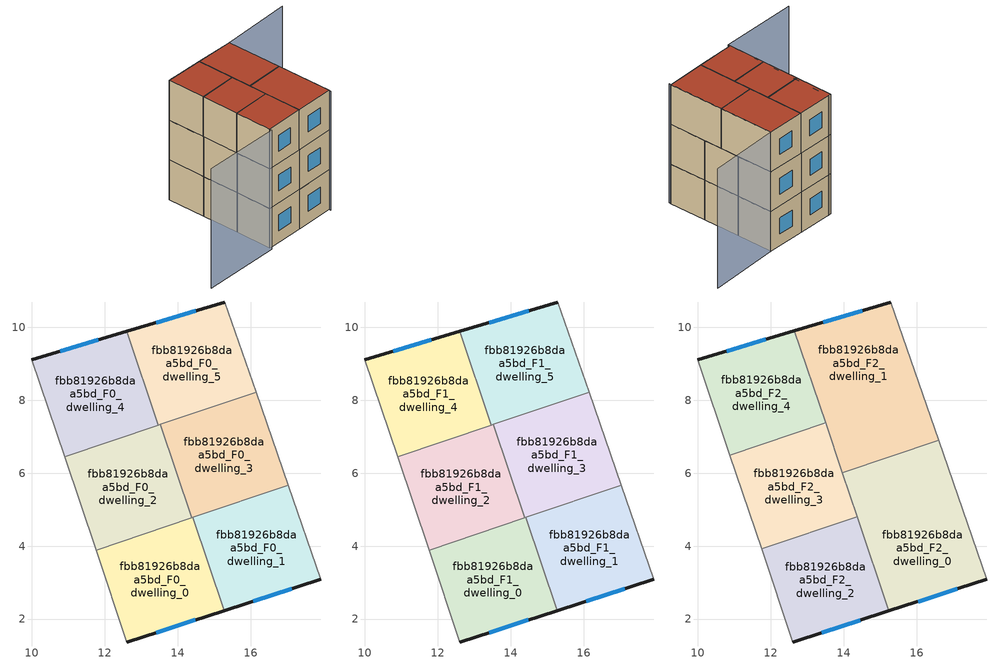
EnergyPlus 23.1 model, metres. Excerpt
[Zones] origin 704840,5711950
fbb81926b8daa5bd_F0_dwelling_0
 floor ground (EU_floor_Construction): 14.42,4.79 15.28,2.23 12.61,1.37 11.76,3.89 z0
 wall outside (EU_wall_Construction): 12.61,1.37 15.28,2.23 z0:3
 wall to fbb81926b8daa5bd_F0_dwelling_1 (EU_wall_Construction): 15.28,2.23 14.42,4.79 z0:3
 wall adiabatic (EU_wall_Construction): 11.76,3.89 12.61,1.37 z0:3
 wall to fbb81926b8daa5bd_F0_dwelling_2 (EU_wall_Construction): 14.39,4.78 11.76,3.89 z0:3
 wall to fbb81926b8daa5bd_F0_dwelling_3 (EU_wall_Construction): 14.42,4.79 14.39,4.78 z0:3
 window (EU_Window_Construction): 13.41,1.63 14.48,1.97 z0.9:2.1
fbb81926b8daa5bd_F0_dwelling_1
 floor ground (EU_floor_Construction): 17.03,5.67 17.93,3.09 15.28,2.23 14.42,4.79 z0
 wall outside (EU_wall_Construction): 15.28,2.23 17.93,3.09 z0:3
 wall adiabatic (EU_wall_Construction): 17.93,3.09 17.03,5.67 z0:3
 wall to fbb81926b8daa5bd_F0_dwelling_3 (EU_wall_Construction): 17.03,5.67 14.42,4.79 z0:3
 window (EU_Window_Construction): 16.07,2.49 17.13,2.83 z0.9:2.1
fbb81926b8daa5bd_F0_dwelling_2
 floor ground (EU_floor_Construction): 13.53,7.34 14.39,4.78 11.76,3.89 10.9,6.45 z0
 wall to fbb81926b8daa5bd_F0_dwelling_3 (EU_wall_Construction): 14.39,4.78 13.53,7.34 z0:3
 wall adiabatic (EU_wall_Construction): 10.9,6.45 11.76,3.89 z0:3
 wall to fbb81926b8daa5bd_F0_dwelling_4 (EU_wall_Construction): 13.47,7.32 10.9,6.45 z0:3
 wall to fbb81926b8daa5bd_F0_dwelling_5 (EU_wall_Construction): 13.53,7.34 13.47,7.32 z0:3
fbb81926b8daa5bd_F0_dwelling_3
 floor ground (EU_floor_Construction): 16.15,8.22 17.03,5.67 14.39,4.78 13.53,7.34 z0
 wall adiabatic (EU_wall_Construction): 17.03,5.67 16.15,8.22 z0:3
 wall to fbb81926b8daa5bd_F0_dwelling_5 (EU_wall_Construction): 16.15,8.22 13.53,7.34 z0:3
fbb81926b8daa5bd_F0_dwelling_4
 floor ground (EU_floor_Construction): 12.6,9.89 13.47,7.32 10.9,6.45 10,9.12 z0
 wall outside (EU_wall_Construction): 12.6,9.89 10,9.12 z0:3
 wall to fbb81926b8daa5bd_F0_dwelling_5 (EU_wall_Construction): 13.47,7.32 12.6,9.89 z0:3
 wall adiabatic (EU_wall_Construction): 10,9.12 10.9,6.45 z0:3
 window (EU_Window_Construction): 11.82,9.66 10.78,9.35 z0.9:2.1
fbb81926b8daa5bd_F0_dwelling_5
 floor ground (EU_floor_Construction): 15.3,10.7 16.15,8.22 13.47,7.32 12.6,9.89 z0
 wall outside (EU_wall_Construction): 15.3,10.7 12.6,9.89 z0:3
 wall adiabatic (EU_wall_Construction): 16.15,8.22 15.3,10.7 z0:3
 window (EU_Window_Construction): 14.49,10.46 13.41,10.13 z0.9:2.1
fbb81926b8daa5bd_F1_dwelling_0
 floor to fbb81926b8daa5bd_F0_dwelling_0 (EU_floor_Construction): 14.42,4.79 15.28,2.23 12.61,1.37 11.76,3.89 z3
 wall outside (EU_wall_Construction): 12.61,1.37 15.28,2.23 z3:6
 wall to fbb81926b8daa5bd_F1_dwelling_1 (EU_wall_Construction): 15.28,2.23 14.42,4.79 z3:6
 wall adiabatic (EU_wall_Construction): 11.76,3.89 12.61,1.37 z3:6
 wall to fbb81926b8daa5bd_F1_dwelling_2 (EU_wall_Construction): 14.39,4.78 11.76,3.89 z3:6
 wall to fbb81926b8daa5bd_F1_dwelling_3 (EU_wall_Construction): 14.42,4.79 14.39,4.78 z3:6
 window (EU_Window_Construction): 13.41,1.63 14.48,1.97 z3.9:5.1
fbb81926b8daa5bd_F1_dwelling_1
 floor to fbb81926b8daa5bd_F0_dwelling_1 (EU_floor_Construction): 17.03,5.67 17.93,3.09 15.28,2.23 14.42,4.79 z3
 wall outside (EU_wall_Construction): 15.28,2.23 17.93,3.09 z3:6
 wall adiabatic (EU_wall_Construction): 17.93,3.09 17.03,5.67 z3:6
 wall to fbb81926b8daa5bd_F1_dwelling_3 (EU_wall_Construction): 17.03,5.67 14.42,4.79 z3:6
 window (EU_Window_Construction): 16.07,2.49 17.13,2.83 z3.9:5.1
fbb81926b8daa5bd_F1_dwelling_2
 floor to fbb81926b8daa5bd_F0_dwelling_2 (EU_floor_Construction): 13.53,7.34 14.39,4.78 11.76,3.89 10.9,6.45 z3
 wall to fbb81926b8daa5bd_F1_dwelling_3 (EU_wall_Construction): 14.39,4.78 13.53,7.34 z3:6
 wall adiabatic (EU_wall_Construction): 10.9,6.45 11.76,3.89 z3:6
 wall to fbb81926b8daa5bd_F1_dwelling_4 (EU_wall_Construction): 13.47,7.32 10.9,6.45 z3:6
 wall to fbb81926b8daa5bd_F1_dwelling_5 (EU_wall_Construction): 13.53,7.34 13.47,7.32 z3:6
 roof outside (EU_roof_Construction): 14.39,4.78 13.53,7.34 13.96,6.01 14.37,4.81 z6
fbb81926b8daa5bd_F1_dwelling_3
 floor to fbb81926b8daa5bd_F0_dwelling_3 (EU_floor_Construction): 16.15,8.22 17.03,5.67 14.39,4.78 13.53,7.34 z3
 wall adiabatic (EU_wall_Construction): 17.03,5.67 16.15,8.22 z3:6
 wall to fbb81926b8daa5bd_F1_dwelling_5 (EU_wall_Construction): 16.15,8.22 13.53,7.34 z3:6
fbb81926b8daa5bd_F1_dwelling_4
 floor to fbb81926b8daa5bd_F0_dwelling_4 (EU_floor_Construction): 12.6,9.89 13.47,7.32 10.9,6.45 10,9.12 z3
 wall outside (EU_wall_Construction): 12.6,9.89 10,9.12 z3:6
 wall to fbb81926b8daa5bd_F1_dwelling_5 (EU_wall_Construction): 13.47,7.32 12.6,9.89 z3:6
 wall adiabatic (EU_wall_Construction): 10,9.12 10.9,6.45 z3:6
 window (EU_Window_Construction): 11.82,9.66 10.78,9.35 z3.9:5.1
fbb81926b8daa5bd_F1_dwelling_5
 floor to fbb81926b8daa5bd_F0_dwelling_5 (EU_floor_Construction): 15.3,10.7 16.15,8.22 13.47,7.32 12.6,9.89 z3
 wall outside (EU_wall_Construction): 15.3,10.7 12.6,9.89 z3:6
 wall adiabatic (EU_wall_Construction): 16.15,8.22 15.3,10.7 z3:6
 window (EU_Window_Construction): 14.49,10.46 13.41,10.13 z3.9:5.1
fbb81926b8daa5bd_F2_dwelling_0
 floor outside (EU_floor_Construction): 13.96,6.01 14.38,4.77 15.24,2.22 z6
 floor to fbb81926b8daa5bd_F1_dwelling_1 (EU_floor_Construction): 17.03,5.67 17.93,3.09 15.28,2.23 14.42,4.79 z6
 floor to fbb81926b8daa5bd_F1_dwelling_0 (EU_floor_Construction): 14.42,4.79 15.28,2.23 15.24,2.22 14.38,4.77 z6
 floor to fbb81926b8daa5bd_F1_dwelling_3 (EU_floor_Construction): 16.61,6.91 17.03,5.67 14.39,4.78 13.97,6.02 z6
 wall outside (EU_wall_Construction): 15.24,2.22 17.93,3.09 z6:9
 wall to fbb81926b8daa5bd_F2_dwelling_1 (EU_wall_Construction): 16.61,6.91 13.96,6.01 z6:9
 wall adiabatic (EU_wall_Construction): 17.93,3.09 16.61,6.91 z6:9
 wall to fbb81926b8daa5bd_F2_dwelling_2 (EU_wall_Construction): 14.37,4.81 15.24,2.22 z6:9
 wall to fbb81926b8daa5bd_F2_dwelling_3 (EU_wall_Construction): 13.96,6.01 14.37,4.81 z6:9
 window (EU_Window_Construction): 16.05,2.48 17.12,2.83 z6.9:8.1
 roof outside (EU_roof_Construction): 17.93,3.09 16.61,6.91 13.96,6.01 15.24,2.22 z9
fbb81926b8daa5bd_F2_dwelling_1
 floor to fbb81926b8daa5bd_F1_dwelling_5 (EU_floor_Construction): 15.3,10.7 16.15,8.22 13.52,7.34 12.65,9.91 z6
 floor to fbb81926b8daa5bd_F1_dwelling_3 (EU_floor_Construction): 16.15,8.22 16.61,6.91 13.97,6.02 13.53,7.34 z6
 floor to fbb81926b8daa5bd_F1_dwelling_2 (EU_floor_Construction): 13.53,7.34 13.96,6.01 13.52,7.34 z6
 wall outside (EU_wall_Construction): 15.3,10.7 12.65,9.91 z6:9
 wall adiabatic (EU_wall_Construction): 16.61,6.91 15.3,10.7 z6:9
 wall to fbb81926b8daa5bd_F2_dwelling_4 (EU_wall_Construction): 12.65,9.91 13.5,7.38 z6:9
 wall to fbb81926b8daa5bd_F2_dwelling_3 (EU_wall_Construction): 13.5,7.38 13.97,6.01 z6:9
 window (EU_Window_Construction): 14.5,10.46 13.44,10.14 z6.9:8.1
 roof outside (EU_roof_Construction): 16.61,6.91 15.3,10.7 12.65,9.91 13.96,6.01 z9
fbb81926b8daa5bd_F2_dwelling_2
 floor to fbb81926b8daa5bd_F1_dwelling_0 (EU_floor_Construction): 14.38,4.77 15.24,2.22 12.61,1.37 11.76,3.89 z6
 floor to fbb81926b8daa5bd_F1_dwelling_2 (EU_floor_Construction): 14.37,4.81 14.38,4.77 11.76,3.89 11.75,3.93 z6
 wall outside (EU_wall_Construction): 12.61,1.37 15.24,2.22 z6:9
 wall adiabatic (EU_wall_Construction): 11.75,3.92 12.61,1.37 z6:9
 wall to fbb81926b8daa5bd_F2_dwelling_3 (EU_wall_Construction): 14.37,4.81 11.75,3.92 z6:9
 window (EU_Window_Construction): 13.4,1.62 14.46,1.97 z6.9:8.1
 roof outside (EU_roof_Construction): 15.24,2.22 14.37,4.81 11.75,3.92 12.61,1.37 z9
fbb81926b8daa5bd_F2_dwelling_3
 floor to fbb81926b8daa5bd_F1_dwelling_2 (EU_floor_Construction): 13.52,7.34 14.37,4.81 11.75,3.93 10.9,6.45 z6
 floor to fbb81926b8daa5bd_F1_dwelling_4 (EU_floor_Construction): 13.46,7.37 13.47,7.32 10.9,6.45 10.88,6.5 z6
 wall adiabatic (EU_wall_Construction): 10.88,6.5 11.75,3.92 z6:9
 wall to fbb81926b8daa5bd_F2_dwelling_4 (EU_wall_Construction): 13.5,7.38 10.88,6.5 z6:9
 roof outside (EU_roof_Construction): 14.37,4.81 13.5,7.38 10.88,6.5 11.75,3.92 z9
fbb81926b8daa5bd_F2_dwelling_4
 floor to fbb81926b8daa5bd_F1_dwelling_4 (EU_floor_Construction): 12.6,9.89 13.46,7.37 10.88,6.5 10,9.12 z6
 floor to fbb81926b8daa5bd_F1_dwelling_5 (EU_floor_Construction): 12.65,9.91 13.5,7.38 13.46,7.37 12.6,9.89 z6
 wall outside (EU_wall_Construction): 12.65,9.91 10,9.12 z6:9
 wall adiabatic (EU_wall_Construction): 10,9.12 10.88,6.5 z6:9
 window (EU_Window_Construction): 11.86,9.67 10.79,9.35 z6.9:8.1
 roof outside (EU_roof_Construction): 13.5,7.38 12.65,9.91 10,9.12 10.88,6.5 z9
shading: 10.22,9.2 12.66,1.22 / 12.66,1.22 7.28,-0.43 / 17.97,2.95 15.3,10.7 / 15.3,10.7 20.17,12.38 z0:9
[Building]
EU S2 Campaign: North Axis=0; Terrain=City; Solar Distribution=FullExterior
[Site:Location]
London: Latitude=51.5; Longitude=-0.5; Time Zone=0; Elevation=25
[SizingPeriod:WeatherFileDays]
AnnualSizingPeriod: Begin Month=1; Begin Day of Month=1; End Month=12; End Day of Month=31; Day of Week for Start Day=Monday; Use Weather File Daylight Saving Period=No; Use Weather File Rain and Snow Indicators=No
[MATERIAL]
EU_InternalMass_Material: Roughness=MediumRough; Thickness=0.1; Conductivity=1; Density=1800; Specific Heat=900; Thermal Absorptance=0.9; Solar Absorptance=0.7; Visible Absorptance=0.7
[MATERIAL:NOMASS] Roughness=MediumRough; Thermal Absorptance=0.9; Solar Absorptance=0.7; Visible Absorptance=0.7
Name | Thermal Resistance
EU_wall_NoMass | 1.04674
EU_roof_NoMass | 4.32442
EU_floor_NoMass | 2.04616
[WINDOWMATERIAL:SIMPLEGLAZINGSYSTEM]
EU_Window_SimpleGlazing: UFactor=4.25843; Solar Heat Gain Coefficient=0.85; Visible Transmittance=0.85
[CONSTRUCTION]
EU_wall_Construction: EU_wall_NoMass
EU_roof_Construction: EU_roof_NoMass
EU_floor_Construction: EU_floor_NoMass
EU_InternalMass_Construction: EU_InternalMass_Material
EU_Window_Construction: EU_Window_SimpleGlazing
[ZONE] Type=1; Multiplier=1; Ceiling Height=autocalculate; Floor Area=autocalculate; Part of Total Floor Area=Yes
Name | Volume
fbb81926b8daa5bd_F0_dwelling_0; fbb81926b8daa5bd_F1_dwelling_0 | 22.5374
fbb81926b8daa5bd_F2_dwelling_0 | 33.8035
fbb81926b8daa5bd_F0_dwelling_1; fbb81926b8daa5bd_F1_dwelling_1 | 22.541
fbb81926b8daa5bd_F2_dwelling_1 | 33.8071
fbb81926b8daa5bd_F0_dwelling_2; fbb81926b8daa5bd_F1_dwelling_2 | 22.5322
fbb81926b8daa5bd_F2_dwelling_2 | 22.5403
fbb81926b8daa5bd_F0_dwelling_3; fbb81926b8daa5bd_F1_dwelling_3 | 22.5366
fbb81926b8daa5bd_F2_dwelling_3; fbb81926b8daa5bd_F0_dwelling_4; fbb81926b8daa5bd_F1_dwelling_4 | 22.5417
fbb81926b8daa5bd_F2_dwelling_4 | 22.5278
fbb81926b8daa5bd_F0_dwelling_5; fbb81926b8daa5bd_F1_dwelling_5 | 22.533
[INTERNALMASS] Construction=EU_InternalMass_Construction
Name | Zone or ZoneList | Surface Area
fbb81926b8daa5bd_F0_dwelling_0_EU_InternalMass | fbb81926b8daa5bd_F0_dwelling_0 | 7.51277
fbb81926b8daa5bd_F0_dwelling_1_EU_InternalMass | fbb81926b8daa5bd_F0_dwelling_1 | 7.51314
fbb81926b8daa5bd_F0_dwelling_2_EU_InternalMass | fbb81926b8daa5bd_F0_dwelling_2 | 7.51085
fbb81926b8daa5bd_F0_dwelling_3_EU_InternalMass | fbb81926b8daa5bd_F0_dwelling_3 | 7.51243
fbb81926b8daa5bd_F0_dwelling_4_EU_InternalMass | fbb81926b8daa5bd_F0_dwelling_4 | 7.51302
fbb81926b8daa5bd_F0_dwelling_5_EU_InternalMass | fbb81926b8daa5bd_F0_dwelling_5 | 7.51155
fbb81926b8daa5bd_F1_dwelling_0_EU_InternalMass | fbb81926b8daa5bd_F1_dwelling_0 | 7.51277
fbb81926b8daa5bd_F1_dwelling_1_EU_InternalMass | fbb81926b8daa5bd_F1_dwelling_1 | 7.51314
fbb81926b8daa5bd_F1_dwelling_2_EU_InternalMass | fbb81926b8daa5bd_F1_dwelling_2 | 7.51085
fbb81926b8daa5bd_F1_dwelling_3_EU_InternalMass | fbb81926b8daa5bd_F1_dwelling_3 | 7.51243
fbb81926b8daa5bd_F1_dwelling_4_EU_InternalMass | fbb81926b8daa5bd_F1_dwelling_4 | 7.51302
fbb81926b8daa5bd_F1_dwelling_5_EU_InternalMass | fbb81926b8daa5bd_F1_dwelling_5 | 7.51155
fbb81926b8daa5bd_F2_dwelling_0_EU_InternalMass | fbb81926b8daa5bd_F2_dwelling_0 | 11.2677
fbb81926b8daa5bd_F2_dwelling_1_EU_InternalMass | fbb81926b8daa5bd_F2_dwelling_1 | 11.2689
fbb81926b8daa5bd_F2_dwelling_2_EU_InternalMass | fbb81926b8daa5bd_F2_dwelling_2 | 7.51349
fbb81926b8daa5bd_F2_dwelling_3_EU_InternalMass | fbb81926b8daa5bd_F2_dwelling_3 | 7.51368
fbb81926b8daa5bd_F2_dwelling_4_EU_InternalMass | fbb81926b8daa5bd_F2_dwelling_4 | 7.50973
[OTHEREQUIPMENT] Fuel Type=Electricity; Design Level Calculation Method=Watts/Area; Power per Zone Floor Area=1; Fraction Latent=0; Fraction Radiant=0; Fraction Lost=0; Carbon Dioxide Generation Rate=0; EndUse Subcategory=EU_Step8_InternalGains
Name | Zone or ZoneList or Space or SpaceList | Schedule
EU_Step8_InternalGain_fbb81926b8daa5bd_F0_dwelling_0_f000 | fbb81926b8daa5bd_F0_dwelling_0 | EU_Step8_GainSchedule_fbb81926b8daa5bd_F0_dwelling_0_f000
EU_Step8_InternalGain_fbb81926b8daa5bd_F0_dwelling_1_f000 | fbb81926b8daa5bd_F0_dwelling_1 | EU_Step8_GainSchedule_fbb81926b8daa5bd_F0_dwelling_1_f000
EU_Step8_InternalGain_fbb81926b8daa5bd_F0_dwelling_2_f000 | fbb81926b8daa5bd_F0_dwelling_2 | EU_Step8_GainSchedule_fbb81926b8daa5bd_F0_dwelling_2_f000
EU_Step8_InternalGain_fbb81926b8daa5bd_F0_dwelling_3_f000 | fbb81926b8daa5bd_F0_dwelling_3 | EU_Step8_GainSchedule_fbb81926b8daa5bd_F0_dwelling_3_f000
EU_Step8_InternalGain_fbb81926b8daa5bd_F0_dwelling_4_f000 | fbb81926b8daa5bd_F0_dwelling_4 | EU_Step8_GainSchedule_fbb81926b8daa5bd_F0_dwelling_4_f000
EU_Step8_InternalGain_fbb81926b8daa5bd_F0_dwelling_5_f000 | fbb81926b8daa5bd_F0_dwelling_5 | EU_Step8_GainSchedule_fbb81926b8daa5bd_F0_dwelling_5_f000
EU_Step8_InternalGain_fbb81926b8daa5bd_F1_dwelling_0_f000 | fbb81926b8daa5bd_F1_dwelling_0 | EU_Step8_GainSchedule_fbb81926b8daa5bd_F1_dwelling_0_f000
EU_Step8_InternalGain_fbb81926b8daa5bd_F1_dwelling_1_f000 | fbb81926b8daa5bd_F1_dwelling_1 | EU_Step8_GainSchedule_fbb81926b8daa5bd_F1_dwelling_1_f000
EU_Step8_InternalGain_fbb81926b8daa5bd_F1_dwelling_2_f000 | fbb81926b8daa5bd_F1_dwelling_2 | EU_Step8_GainSchedule_fbb81926b8daa5bd_F1_dwelling_2_f000
EU_Step8_InternalGain_fbb81926b8daa5bd_F1_dwelling_3_f000 | fbb81926b8daa5bd_F1_dwelling_3 | EU_Step8_GainSchedule_fbb81926b8daa5bd_F1_dwelling_3_f000
EU_Step8_InternalGain_fbb81926b8daa5bd_F1_dwelling_4_f000 | fbb81926b8daa5bd_F1_dwelling_4 | EU_Step8_GainSchedule_fbb81926b8daa5bd_F1_dwelling_4_f000
EU_Step8_InternalGain_fbb81926b8daa5bd_F1_dwelling_5_f000 | fbb81926b8daa5bd_F1_dwelling_5 | EU_Step8_GainSchedule_fbb81926b8daa5bd_F1_dwelling_5_f000
EU_Step8_InternalGain_fbb81926b8daa5bd_F2_dwelling_0_f000 | fbb81926b8daa5bd_F2_dwelling_0 | EU_Step8_GainSchedule_fbb81926b8daa5bd_F2_dwelling_0_f000
EU_Step8_InternalGain_fbb81926b8daa5bd_F2_dwelling_1_f000 | fbb81926b8daa5bd_F2_dwelling_1 | EU_Step8_GainSchedule_fbb81926b8daa5bd_F2_dwelling_1_f000
EU_Step8_InternalGain_fbb81926b8daa5bd_F2_dwelling_2_f000 | fbb81926b8daa5bd_F2_dwelling_2 | EU_Step8_GainSchedule_fbb81926b8daa5bd_F2_dwelling_2_f000
EU_Step8_InternalGain_fbb81926b8daa5bd_F2_dwelling_3_f000 | fbb81926b8daa5bd_F2_dwelling_3 | EU_Step8_GainSchedule_fbb81926b8daa5bd_F2_dwelling_3_f000
EU_Step8_InternalGain_fbb81926b8daa5bd_F2_dwelling_4_f000 | fbb81926b8daa5bd_F2_dwelling_4 | EU_Step8_GainSchedule_fbb81926b8daa5bd_F2_dwelling_4_f000
[ZONEVENTILATION:DESIGNFLOWRATE] Schedule=EU_AlwaysOn; Design Flow Rate Calculation Method=AirChanges/Hour; Air Changes per Hour=0.488719; Ventilation Type=Natural; Fan Pressure Rise=0; Fan Total Efficiency=1; Constant Term Coefficient=1; Temperature Term Coefficient=0; Velocity Term Coefficient=0; Velocity Squared Term Coefficient=0; Minimum Indoor Temperature=-100; Maximum Indoor Temperature=100; Delta Temperature=-100; Minimum Outdoor Temperature=-100; Maximum Outdoor Temperature=100; Maximum Wind Speed=40
Name | Zone or ZoneList or Space or SpaceList
EU_ConstantAir_fbb81926b8daa5bd_F0_dwelling_0 | fbb81926b8daa5bd_F0_dwelling_0
EU_ConstantAir_fbb81926b8daa5bd_F0_dwelling_1 | fbb81926b8daa5bd_F0_dwelling_1
EU_ConstantAir_fbb81926b8daa5bd_F0_dwelling_2 | fbb81926b8daa5bd_F0_dwelling_2
EU_ConstantAir_fbb81926b8daa5bd_F0_dwelling_3 | fbb81926b8daa5bd_F0_dwelling_3
EU_ConstantAir_fbb81926b8daa5bd_F0_dwelling_4 | fbb81926b8daa5bd_F0_dwelling_4
EU_ConstantAir_fbb81926b8daa5bd_F0_dwelling_5 | fbb81926b8daa5bd_F0_dwelling_5
EU_ConstantAir_fbb81926b8daa5bd_F1_dwelling_0 | fbb81926b8daa5bd_F1_dwelling_0
EU_ConstantAir_fbb81926b8daa5bd_F1_dwelling_1 | fbb81926b8daa5bd_F1_dwelling_1
EU_ConstantAir_fbb81926b8daa5bd_F1_dwelling_2 | fbb81926b8daa5bd_F1_dwelling_2
EU_ConstantAir_fbb81926b8daa5bd_F1_dwelling_3 | fbb81926b8daa5bd_F1_dwelling_3
EU_ConstantAir_fbb81926b8daa5bd_F1_dwelling_4 | fbb81926b8daa5bd_F1_dwelling_4
EU_ConstantAir_fbb81926b8daa5bd_F1_dwelling_5 | fbb81926b8daa5bd_F1_dwelling_5
EU_ConstantAir_fbb81926b8daa5bd_F2_dwelling_0 | fbb81926b8daa5bd_F2_dwelling_0
EU_ConstantAir_fbb81926b8daa5bd_F2_dwelling_1 | fbb81926b8daa5bd_F2_dwelling_1
EU_ConstantAir_fbb81926b8daa5bd_F2_dwelling_2 | fbb81926b8daa5bd_F2_dwelling_2
EU_ConstantAir_fbb81926b8daa5bd_F2_dwelling_3 | fbb81926b8daa5bd_F2_dwelling_3
EU_ConstantAir_fbb81926b8daa5bd_F2_dwelling_4 | fbb81926b8daa5bd_F2_dwelling_4
[HVACTEMPLATE:THERMOSTAT] Constant Heating Setpoint=20; Constant Cooling Setpoint=50
EU_HeatOnly_fbb81926b8daa5bd_F0_dwelling_0; EU_HeatOnly_fbb81926b8daa5bd_F0_dwelling_1; EU_HeatOnly_fbb81926b8daa5bd_F0_dwelling_2; EU_HeatOnly_fbb81926b8daa5bd_F0_dwelling_3; EU_HeatOnly_fbb81926b8daa5bd_F0_dwelling_4; EU_HeatOnly_fbb81926b8daa5bd_F0_dwelling_5; EU_HeatOnly_fbb81926b8daa5bd_F1_dwelling_0; EU_HeatOnly_fbb81926b8daa5bd_F1_dwelling_1; EU_HeatOnly_fbb81926b8daa5bd_F1_dwelling_2; EU_HeatOnly_fbb81926b8daa5bd_F1_dwelling_3; EU_HeatOnly_fbb81926b8daa5bd_F1_dwelling_4; EU_HeatOnly_fbb81926b8daa5bd_F1_dwelling_5; EU_HeatOnly_fbb81926b8daa5bd_F2_dwelling_0; EU_HeatOnly_fbb81926b8daa5bd_F2_dwelling_1; EU_HeatOnly_fbb81926b8daa5bd_F2_dwelling_2; EU_HeatOnly_fbb81926b8daa5bd_F2_dwelling_3; EU_HeatOnly_fbb81926b8daa5bd_F2_dwelling_4
[HVACTEMPLATE:ZONE:IDEALLOADSAIRSYSTEM] System Availability Schedule=EU_AlwaysOn; Maximum Heating Supply Air Temperature=50; Minimum Cooling Supply Air Temperature=13; Maximum Heating Supply Air Humidity Ratio=0.0156; Minimum Cooling Supply Air Humidity Ratio=0.0077; Heating Limit=NoLimit; Cooling Limit=NoLimit; Heating Availability Schedule=EU_AlwaysOn; Cooling Availability Schedule=EU_CoolingOff; Dehumidification Control Type=ConstantSensibleHeatRatio; Cooling Sensible Heat Ratio=0.7; Dehumidification Setpoint=60; Humidification Control Type=None; Humidification Setpoint=30; Outdoor Air Method=None; Outdoor Air Flow Rate per Person=0.00944; Outdoor Air Flow Rate per Zone Floor Area=0; Outdoor Air Flow Rate per Zone=0; Demand Controlled Ventilation Type=None; Outdoor Air Economizer Type=NoEconomizer; Heat Recovery Type=None; Sensible Heat Recovery Effectiveness=0.7; Latent Heat Recovery Effectiveness=0.65
Name | Template Thermostat
fbb81926b8daa5bd_F0_dwelling_0 | EU_HeatOnly_fbb81926b8daa5bd_F0_dwelling_0
fbb81926b8daa5bd_F0_dwelling_1 | EU_HeatOnly_fbb81926b8daa5bd_F0_dwelling_1
fbb81926b8daa5bd_F0_dwelling_2 | EU_HeatOnly_fbb81926b8daa5bd_F0_dwelling_2
fbb81926b8daa5bd_F0_dwelling_3 | EU_HeatOnly_fbb81926b8daa5bd_F0_dwelling_3
fbb81926b8daa5bd_F0_dwelling_4 | EU_HeatOnly_fbb81926b8daa5bd_F0_dwelling_4
fbb81926b8daa5bd_F0_dwelling_5 | EU_HeatOnly_fbb81926b8daa5bd_F0_dwelling_5
fbb81926b8daa5bd_F1_dwelling_0 | EU_HeatOnly_fbb81926b8daa5bd_F1_dwelling_0
fbb81926b8daa5bd_F1_dwelling_1 | EU_HeatOnly_fbb81926b8daa5bd_F1_dwelling_1
fbb81926b8daa5bd_F1_dwelling_2 | EU_HeatOnly_fbb81926b8daa5bd_F1_dwelling_2
fbb81926b8daa5bd_F1_dwelling_3 | EU_HeatOnly_fbb81926b8daa5bd_F1_dwelling_3
fbb81926b8daa5bd_F1_dwelling_4 | EU_HeatOnly_fbb81926b8daa5bd_F1_dwelling_4
fbb81926b8daa5bd_F1_dwelling_5 | EU_HeatOnly_fbb81926b8daa5bd_F1_dwelling_5
fbb81926b8daa5bd_F2_dwelling_0 | EU_HeatOnly_fbb81926b8daa5bd_F2_dwelling_0
fbb81926b8daa5bd_F2_dwelling_1 | EU_HeatOnly_fbb81926b8daa5bd_F2_dwelling_1
fbb81926b8daa5bd_F2_dwelling_2 | EU_HeatOnly_fbb81926b8daa5bd_F2_dwelling_2
fbb81926b8daa5bd_F2_dwelling_3 | EU_HeatOnly_fbb81926b8daa5bd_F2_dwelling_3
fbb81926b8daa5bd_F2_dwelling_4 | EU_HeatOnly_fbb81926b8daa5bd_F2_dwelling_4
[SIZING:ZONE] Zone Cooling Design Supply Air Temperature Input Method=SupplyAirTemperature; Zone Cooling Design Supply Air Temperature=13; Zone Heating Design Supply Air Temperature Input Method=SupplyAirTemperature; Zone Heating Design Supply Air Temperature=50; Zone Cooling Design Supply Air Humidity Ratio=0.008; Zone Heating Design Supply Air Humidity Ratio=0.008; Cooling Design Air Flow Method=DesignDay; Cooling Design Air Flow Rate=0; Cooling Minimum Air Flow per Zone Floor Area=0.000762; Cooling Minimum Air Flow=0; Cooling Minimum Air Flow Fraction=0.2; Heating Design Air Flow Method=DesignDay; Heating Design Air Flow Rate=0; Heating Maximum Air Flow per Zone Floor Area=0.002032; Heating Maximum Air Flow=0.141576; Heating Maximum Air Flow Fraction=0.3; Account for Dedicated Outdoor Air System=No; Dedicated Outdoor Air System Control Strategy=NeutralSupplyAir; Dedicated Outdoor Air Low Setpoint Temperature for Design=autosize; Dedicated Outdoor Air High Setpoint Temperature for Design=autosize; Zone Load Sizing Method=Sensible Load Only No Latent Load; Zone Latent Cooling Design Supply Air Humidity Ratio Input Method=HumidityRatioDifference; Zone Cooling Design Supply Air Humidity Ratio Difference=0.005; Zone Latent Heating Design Supply Air Humidity Ratio Input Method=HumidityRatioDifference; Zone Humidification Design Supply Air Humidity Ratio Difference=0.005
fbb81926b8daa5bd_F0_dwelling_0; fbb81926b8daa5bd_F0_dwelling_1; fbb81926b8daa5bd_F0_dwelling_2; fbb81926b8daa5bd_F0_dwelling_3; fbb81926b8daa5bd_F0_dwelling_4; fbb81926b8daa5bd_F0_dwelling_5; fbb81926b8daa5bd_F1_dwelling_0; fbb81926b8daa5bd_F1_dwelling_1; fbb81926b8daa5bd_F1_dwelling_2; fbb81926b8daa5bd_F1_dwelling_3; fbb81926b8daa5bd_F1_dwelling_4; fbb81926b8daa5bd_F1_dwelling_5; fbb81926b8daa5bd_F2_dwelling_0; fbb81926b8daa5bd_F2_dwelling_1; fbb81926b8daa5bd_F2_dwelling_2; fbb81926b8daa5bd_F2_dwelling_3; fbb81926b8daa5bd_F2_dwelling_4
[SCHEDULE:CONSTANT]
Name | Hourly Value
EU_AlwaysOn | 1
EU_CoolingOff | 0
[SCHEDULE:FILE] Column Number=1; Rows to Skip at Top=0; Number of Hours of Data=8760; Column Separator=Comma; Interpolate to Timestep=No; Minutes per Item=60; Adjust Schedule for Daylight Savings=Yes
Name | File
EU_Step8_GainSchedule_fbb81926b8daa5bd_F0_dwelling_0_f000 | ../../schedules/fbb81926b8daa5bd/fbb81926b8daa5bd_F0_dwelling_0_f000_gain.csv
EU_Step8_GainSchedule_fbb81926b8daa5bd_F0_dwelling_1_f000 | ../../schedules/fbb81926b8daa5bd/fbb81926b8daa5bd_F0_dwelling_1_f000_gain.csv
EU_Step8_GainSchedule_fbb81926b8daa5bd_F0_dwelling_2_f000 | ../../schedules/fbb81926b8daa5bd/fbb81926b8daa5bd_F0_dwelling_2_f000_gain.csv
EU_Step8_GainSchedule_fbb81926b8daa5bd_F0_dwelling_3_f000 | ../../schedules/fbb81926b8daa5bd/fbb81926b8daa5bd_F0_dwelling_3_f000_gain.csv
EU_Step8_GainSchedule_fbb81926b8daa5bd_F0_dwelling_4_f000 | ../../schedules/fbb81926b8daa5bd/fbb81926b8daa5bd_F0_dwelling_4_f000_gain.csv
EU_Step8_GainSchedule_fbb81926b8daa5bd_F0_dwelling_5_f000 | ../../schedules/fbb81926b8daa5bd/fbb81926b8daa5bd_F0_dwelling_5_f000_gain.csv
EU_Step8_GainSchedule_fbb81926b8daa5bd_F1_dwelling_0_f000 | ../../schedules/fbb81926b8daa5bd/fbb81926b8daa5bd_F1_dwelling_0_f000_gain.csv
EU_Step8_GainSchedule_fbb81926b8daa5bd_F1_dwelling_1_f000 | ../../schedules/fbb81926b8daa5bd/fbb81926b8daa5bd_F1_dwelling_1_f000_gain.csv
EU_Step8_GainSchedule_fbb81926b8daa5bd_F1_dwelling_2_f000 | ../../schedules/fbb81926b8daa5bd/fbb81926b8daa5bd_F1_dwelling_2_f000_gain.csv
EU_Step8_GainSchedule_fbb81926b8daa5bd_F1_dwelling_3_f000 | ../../schedules/fbb81926b8daa5bd/fbb81926b8daa5bd_F1_dwelling_3_f000_gain.csv
EU_Step8_GainSchedule_fbb81926b8daa5bd_F1_dwelling_4_f000 | ../../schedules/fbb81926b8daa5bd/fbb81926b8daa5bd_F1_dwelling_4_f000_gain.csv
EU_Step8_GainSchedule_fbb81926b8daa5bd_F1_dwelling_5_f000 | ../../schedules/fbb81926b8daa5bd/fbb81926b8daa5bd_F1_dwelling_5_f000_gain.csv
EU_Step8_GainSchedule_fbb81926b8daa5bd_F2_dwelling_0_f000 | ../../schedules/fbb81926b8daa5bd/fbb81926b8daa5bd_F2_dwelling_0_f000_gain.csv
EU_Step8_GainSchedule_fbb81926b8daa5bd_F2_dwelling_1_f000 | ../../schedules/fbb81926b8daa5bd/fbb81926b8daa5bd_F2_dwelling_1_f000_gain.csv
EU_Step8_GainSchedule_fbb81926b8daa5bd_F2_dwelling_2_f000 | ../../schedules/fbb81926b8daa5bd/fbb81926b8daa5bd_F2_dwelling_2_f000_gain.csv
EU_Step8_GainSchedule_fbb81926b8daa5bd_F2_dwelling_3_f000 | ../../schedules/fbb81926b8daa5bd/fbb81926b8daa5bd_F2_dwelling_3_f000_gain.csv
EU_Step8_GainSchedule_fbb81926b8daa5bd_F2_dwelling_4_f000 | ../../schedules/fbb81926b8daa5bd/fbb81926b8daa5bd_F2_dwelling_4_f000_gain.csv
